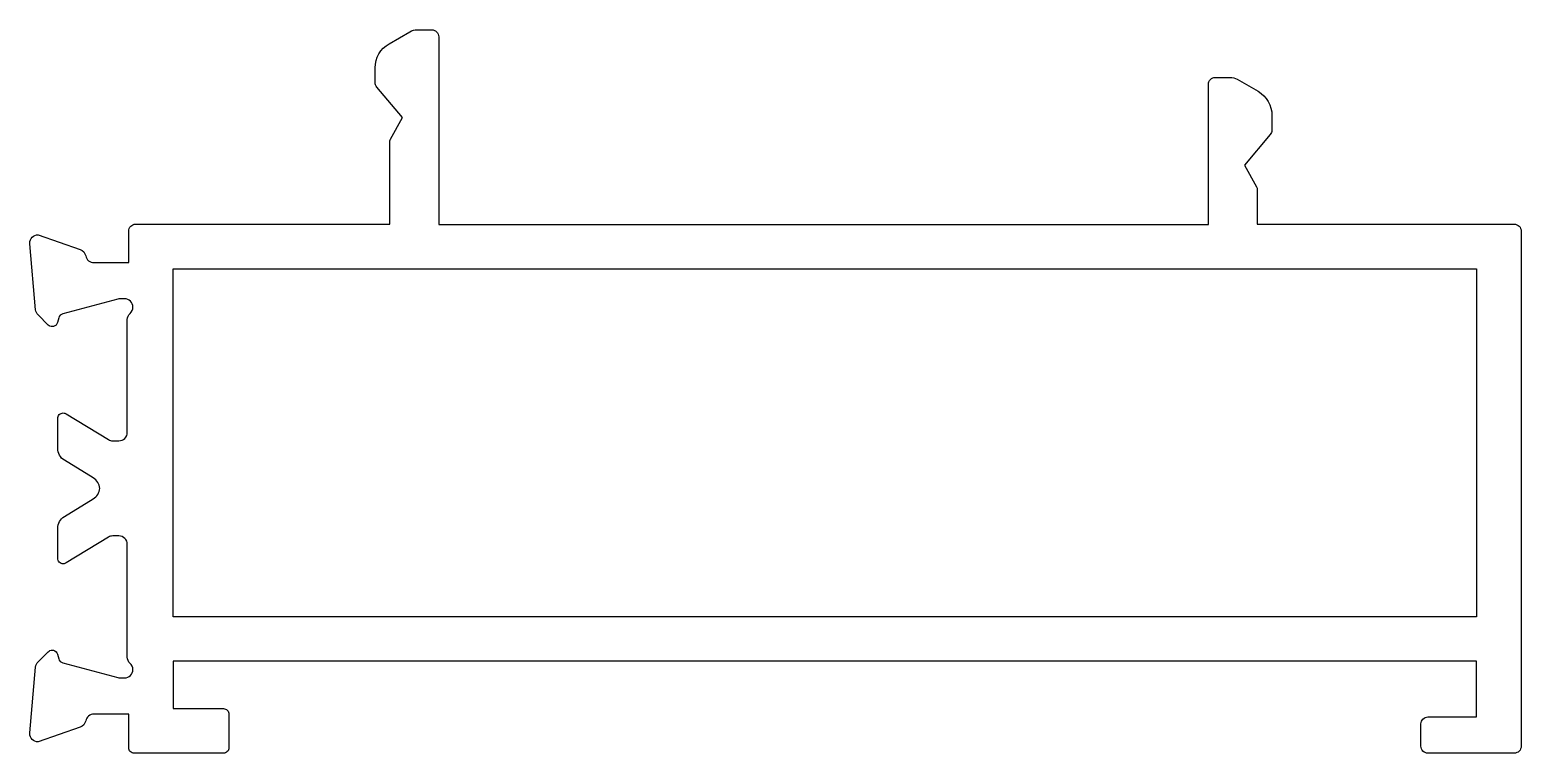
# Model space of a CAD drawing. Extents: x 416 to 469.5, y 689.6 to 715.5.
import ezdxf

# ---------------------------------------------------------------- set-up
doc = ezdxf.new("R2010")
doc.units = 0
doc.layers.get('0').update_dxf_attribs({"linetype": 'CONTINUOUS'})

msp = doc.modelspace()

# ---------------------------------------------------------------- linework, layer by layer
msp.add_lwpolyline([(417.287, 696.384, -0.137852), (417.183, 696.355, -0.414214), (416.983, 696.555), (416.983, 697.627, -0.261413), (417.222, 698.053), (418.259, 698.687, 0.234828), (418.496, 699.063, 0.234828), (418.259, 699.44), (417.222, 700.073, -0.261413), (416.983, 700.5), (416.983, 701.572, -0.414214), (417.183, 701.772, -0.137852), (417.287, 701.742), (418.806, 700.816, 0.137852), (418.962, 700.772), (419.183, 700.772, 0.414214), (419.483, 701.072), (419.483, 705.124, -0.213422), (419.583, 705.348, 0.213422), (419.683, 705.572, 0.414214), (419.383, 705.872), (419.222, 705.872, 0.065543), (419.145, 705.861), (417.163, 705.33, 0.267949), (417.021, 705.189), (416.976, 705.02, -0.267949), (416.835, 704.878, -0.065543), (416.783, 704.872, -0.198912), (416.641, 704.93), (416.278, 705.294, -0.176327), (416.191, 705.48), (415.984, 707.846, -0.02182), (415.983, 707.872, -0.414214), (416.283, 708.172), (417.796, 707.64, -0.263725), (417.988, 707.415, 0.359508), (418.283, 707.172), (419.533, 707.172), (419.533, 708.302, -0.414214), (419.783, 708.552), (428.907, 708.552), (428.907, 711.487, -0.126966), (428.938, 711.608), (429.364, 712.378), (428.441, 713.478, -0.176327), (428.383, 713.638), (428.383, 714.167, -0.267949), (428.883, 715.033), (429.633, 715.466, -0.131652), (429.883, 715.533), (430.414, 715.533, -0.414214), (430.664, 715.283), (430.664, 708.543), (458.302, 708.543), (458.302, 713.574, -0.414214), (458.552, 713.824), (459.083, 713.824, -0.131652), (459.333, 713.757), (460.083, 713.324, -0.267949), (460.583, 712.458), (460.583, 711.929, -0.176327), (460.524, 711.769), (459.602, 710.669), (460.028, 709.899, -0.126966), (460.059, 709.778), (460.059, 708.552), (469.283, 708.552, -0.414214), (469.533, 708.302), (469.533, 689.802, -0.414214), (469.283, 689.552), (466.183, 689.552, -0.414214), (465.933, 689.802), (465.933, 690.602, -0.414214), (466.183, 690.852), (467.933, 690.852), (467.933, 692.852), (421.133, 692.852), (421.133, 691.152), (422.933, 691.152, -0.414214), (423.133, 690.952), (423.133, 689.752, -0.414214), (422.933, 689.552), (419.733, 689.552, -0.414214), (419.533, 689.752), (419.533, 690.955), (418.283, 690.955, 0.359508), (417.988, 690.712, -0.263725), (417.796, 690.486), (416.283, 689.955, -0.414214), (415.983, 690.255, -0.02182), (415.984, 690.281), (416.191, 692.647, -0.176327), (416.278, 692.833), (416.641, 693.196, -0.198912), (416.783, 693.255, -0.065543), (416.835, 693.248, -0.267949), (416.976, 693.107), (417.021, 692.938, 0.267949), (417.163, 692.796), (419.145, 692.265, 0.065543), (419.222, 692.255), (419.383, 692.255, 0.414214), (419.683, 692.555, 0.213422), (419.583, 692.779, -0.213422), (419.483, 693.002), (419.483, 697.055, 0.414214), (419.183, 697.355), (418.962, 697.355, 0.137852), (418.806, 697.311)], format="xyb", close=True)
msp.add_lwpolyline([(421.133, 694.452), (421.133, 706.952), (467.933, 706.952), (467.933, 694.452)], close=True)

doc.saveas('drawing.dxf')
